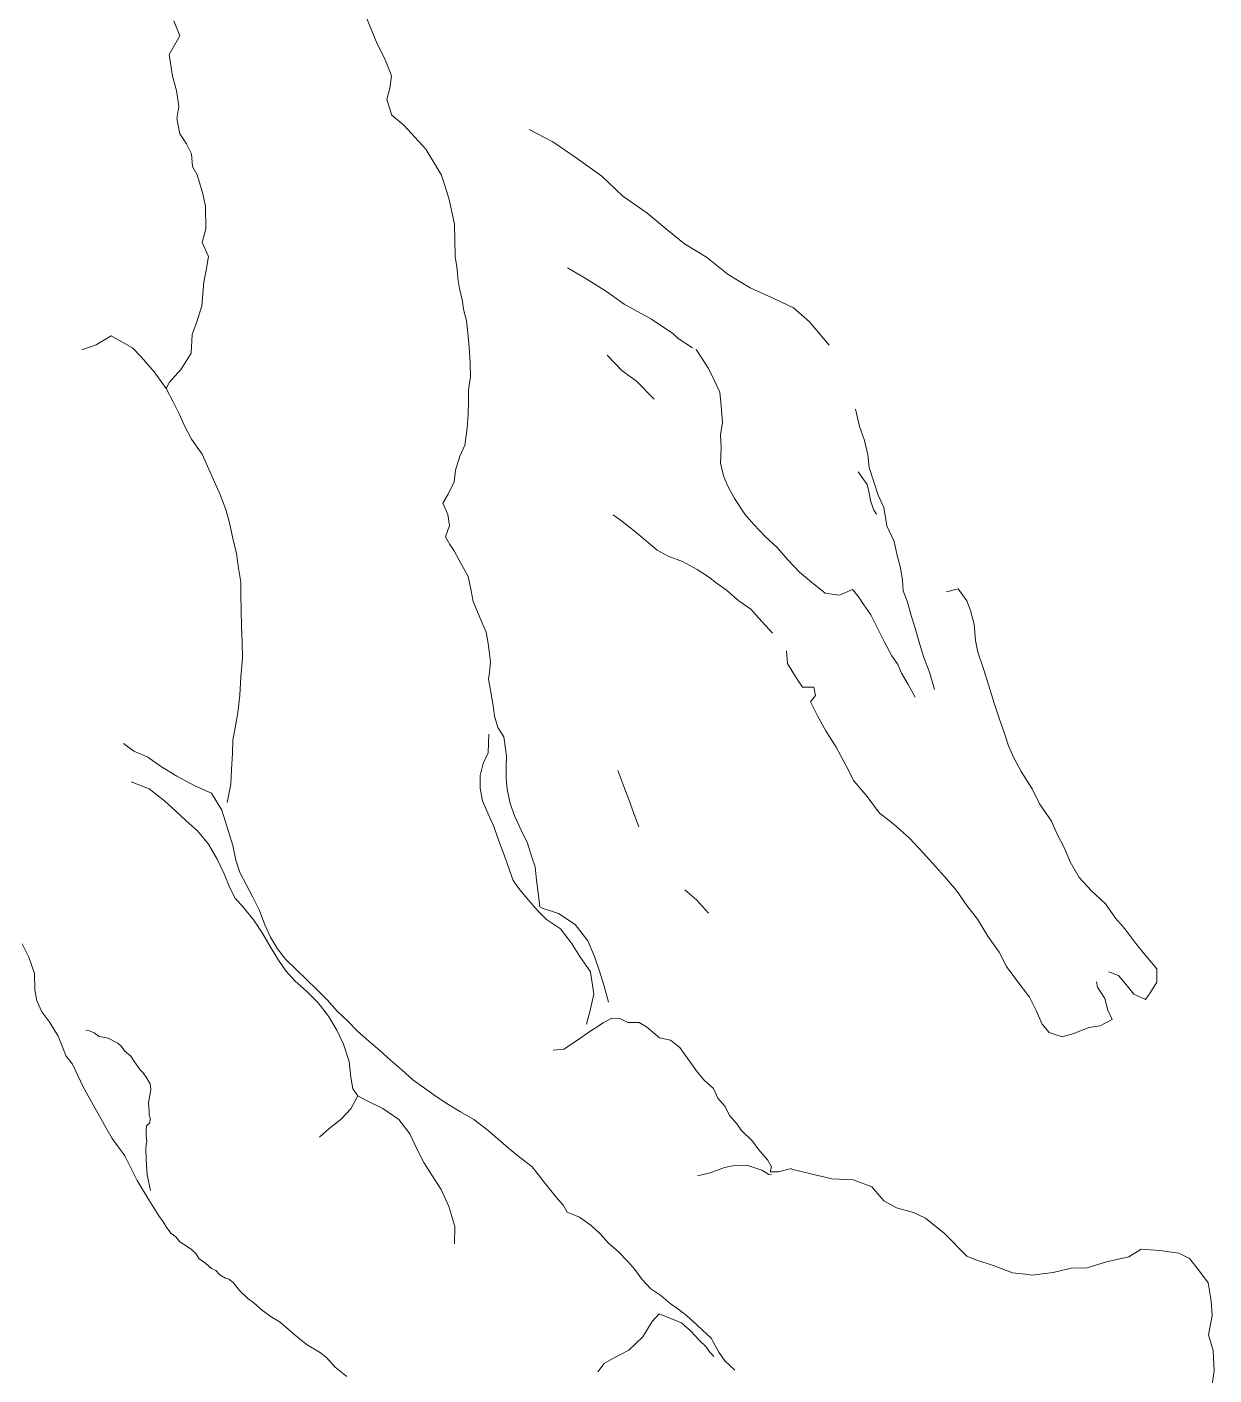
# Model space of a CAD drawing. Extents: x 683321 to 688873, y 7661944 to 7668387.
# Drawn here: x 688490.2 to 688832.1, y 7667078.2 to 7667466.3 of the extents above; entities that cross this region are included whole.
import ezdxf

# ---------------------------------------------------------------- set-up
doc = ezdxf.new("R2010")
doc.units = 0
doc.header["$MEASUREMENT"] = 0
doc.layers.add('01 CRESTA_Line', color=3, linetype='Continuous', lineweight=20)
doc.layers.add('base dispach_Line', color=3, linetype='Continuous', lineweight=20)

msp = doc.modelspace()

# ---------------------------------------------------------------- linework, layer by layer
at = {"layer": '01 CRESTA_Line'}
for points in [[(688506.04, 7667373.35, 4304.88), (688510.17, 7667374.81, 4304.88), (688514.48, 7667377.42, 4304.92), (688520.58, 7667373.97, 4300.56), (688523.16, 7667371.31, 4300.58), (688526.85, 7667367.01, 4300.13), (688530.36, 7667362.19, 4300.39), (688531.29, 7667364.01, 4304.77), (688534.6, 7667367.82, 4304.48), (688537.48, 7667372.41, 4303.95), (688537.83, 7667377.78, 4304.35), (688539.03, 7667381.1, 4304.07), (688540.6, 7667386.03, 4303.82), (688541.14, 7667392.84, 4304.03), (688541.87, 7667396.31, 4303.61), (688542.55, 7667400.24, 4303.56), (688540.65, 7667404.31, 4304.48), (688541.72, 7667408.16, 4303.68), (688541.65, 7667414.69, 4303.17), (688540.8, 7667418.67, 4303.24), (688539.29, 7667423.74, 4303.15), (688537.86, 7667426.15, 4304.55), (688537.58, 7667429.81, 4303.86), (688536.14, 7667432.63, 4304.11), (688534.21, 7667435.53, 4304.87), (688533.38, 7667440, 4304.65), (688533.96, 7667443.44, 4304.71), (688533.32, 7667448, 4304.75), (688532.15, 7667452.12, 4305), (688531.14, 7667458.4, 4304.3), (688534.24, 7667463.79, 4303.5), (688532.52, 7667468.04, 4303.81)], [(688587.83, 7667469.45, 4273.89), (688591.11, 7667461.46, 4273.82), (688593.39, 7667456.96, 4273.81), (688595.21, 7667452.2, 4273.76), (688594.73, 7667448.67, 4273.56), (688593.89, 7667445.48, 4273.63)], [(688593.89, 7667445.48, 4273.63), (688595.27, 7667440.97, 4273.66), (688598.8, 7667438.02, 4273.7), (688605.08, 7667431.15, 4273.79), (688609.6, 7667423.69, 4273.9), (688611.76, 7667417.01, 4273.98), (688613.33, 7667409.55, 4274.07), (688613.58, 7667400.27, 4274.17)], [(688657.66, 7667185.58, 4274.74), (688656.46, 7667190.14, 4274.68), (688655.12, 7667194.5, 4274.62), (688653.63, 7667198.73, 4274.56), (688651.75, 7667203.21, 4274.49), (688648.12, 7667207.95, 4274.41), (688643.26, 7667211.12, 4274.34), (688638.63, 7667212.59, 4274.27), (688637.92, 7667213, 4273.74), (688637.4, 7667217.06, 4274.21), (688637, 7667220.65, 4274.31), (688636.53, 7667224.54, 4274.35), (688635.64, 7667227.34, 4274.33), (688634.37, 7667231.32, 4274.22), (688632.68, 7667234.87, 4274.24), (688630.72, 7667239.03, 4273.89), (688629.37, 7667242.76, 4274.34), (688628.55, 7667246.85, 4274.35), (688628.19, 7667250.02, 4274.3), (688628.24, 7667253.43, 4274.42), (688628.36, 7667256.34, 4274.31), (688628.02, 7667258.52, 4274.31), (688627.52, 7667261.97, 4273.89), (688625.83, 7667264.62, 4274.63), (688624.88, 7667267.9, 4274.91), (688624.48, 7667270.99, 4274.27), (688623.57, 7667276.46, 4274.61), (688623.16, 7667278.55, 4274.73), (688623.41, 7667280.45, 4274.51), (688623.74, 7667283.51, 4273.66), (688623.43, 7667285.79, 4273.38), (688623, 7667288.85, 4273.31), (688622.51, 7667292.08, 4273.62), (688621.09, 7667295.15, 4273.35), (688619.51, 7667299.09, 4273.53), (688618.77, 7667300.91, 4273.53), (688618.13, 7667304.02, 4273.35), (688617.25, 7667308.11, 4273.34), (688615.38, 7667311.53, 4272.95), (688613.27, 7667315.53, 4273.1), (688611.96, 7667317.35, 4273.14), (688610.71, 7667319.54, 4273.84), (688611.94, 7667322.75, 4273.79), (688611.39, 7667325.95, 4274.04), (688609.96, 7667329.24, 4274.54), (688611.57, 7667331.81, 4273.55), (688613.22, 7667335.35, 4273.69), (688613.61, 7667338.76, 4273.63), (688614.91, 7667342.72, 4273.64), (688616.28, 7667345.87, 4273.67), (688616.95, 7667350.79, 4273.65), (688617.27, 7667354.83, 4273.36), (688617.35, 7667358.67, 4273.29), (688617.39, 7667361.86, 4273.4), (688617.94, 7667365.58, 4273.33), (688617.89, 7667369.67, 4273.39), (688617.55, 7667374.11, 4273.19), (688617.16, 7667378.13, 4273.29), (688616.78, 7667381.83, 4273.1), (688616.02, 7667384.55, 4273.21), (688615.56, 7667387.71, 4273.18), (688614.76, 7667391, 4273.29), (688614.34, 7667393.89, 4273.51), (688614.22, 7667395.62, 4273.54), (688613.95, 7667397.8, 4273.63), (688613.58, 7667400.27, 4273.31)], [(688657.29, 7667371.86, 4246.77), (688661.61, 7667367.33, 4246.73), (688665.73, 7667364.38, 4246.99), (688670.8, 7667359.18, 4246.67)], [(688746.02, 7667273.38, 4249.45), (688743.98, 7667277.02, 4249.67), (688742.07, 7667280.29, 4250.42), (688741, 7667282.8, 4250.98), (688739.26, 7667285.28, 4251.53), (688737.19, 7667289.23, 4252.41), (688735.09, 7667293.44, 4254.02), (688733.23, 7667297.09, 4255.68), (688731.24, 7667299.97, 4257.45), (688729.49, 7667302.57, 4258.8), (688727.97, 7667304.38, 4259.64), (688724.24, 7667302.69, 4259.79), (688720.09, 7667303.33, 4259.89), (688716.15, 7667306.43, 4259.72), (688712.73, 7667309.32, 4259.45), (688709.34, 7667312.87, 4259.09), (688706.22, 7667316.43, 4259.12), (688702.81, 7667319.65, 4258.91), (688699.58, 7667323.05, 4258.61), (688696.98, 7667326.02, 4258.87), (688693.99, 7667330.57, 4259.18), (688692.03, 7667334.12, 4259.4), (688690.77, 7667337.1, 4259.38), (688689.99, 7667340.75, 4259.37), (688690.11, 7667345.25, 4258.99), (688689.98, 7667348.96, 4259.2), (688690.52, 7667352.36, 4258.93), (688690.12, 7667357.24, 4258.53), (688689.71, 7667361.18, 4258.97), (688688.25, 7667364.39, 4258.93), (688686.5, 7667367.99, 4258.78), (688684.8, 7667370.69, 4258.34), (688682.93, 7667373.42, 4257.72)], [(688530.36, 7667362.19, 4300.39), (688532.37, 7667358.4, 4300.03), (688534.1, 7667354.92, 4299.67), (688535.52, 7667351.66, 4300.34), (688537.64, 7667347.63, 4300.42), (688540.73, 7667343.3, 4300.11), (688542.64, 7667339.02, 4299.96), (688544.06, 7667335.73, 4300.03), (688545.76, 7667331.93, 4299.99), (688547.51, 7667327.39, 4299.64), (688548.54, 7667323.51, 4299.79), (688549.49, 7667319.02, 4299.59), (688550.56, 7667314.74, 4299.46), (688551.14, 7667310.5, 4299.7), (688551.81, 7667306.45, 4300.01), (688551.84, 7667302.63, 4299.89), (688551.87, 7667298.52, 4300.03), (688551.98, 7667293.65, 4299.85), (688552.17, 7667289.24, 4299.85), (688552.31, 7667284.62, 4299.7), (688551.8, 7667279.17, 4299.38), (688551.52, 7667273.89, 4299.86), (688550.91, 7667268.93, 4299.53), (688550.31, 7667265.08, 4299.39), (688549.54, 7667260.98, 4299.74), (688549.44, 7667257.12, 4299.93), (688549.09, 7667252.53, 4299.95), (688548.9, 7667248.3, 4299.4), (688547.88, 7667243.07, 4299.7)], [(688728.79, 7667356.25, 4259.37), (688728.82, 7667356.26, 4259.38), (688729.94, 7667351.33, 4259.25), (688731.41, 7667347.24, 4259.03), (688732.4, 7667343.09, 4258.97), (688732.8, 7667339.47, 4258.54), (688734.2, 7667335.11, 4258.86), (688735.34, 7667331.56, 4258.48), (688736.99, 7667328, 4258.97), (688737.85, 7667322.67, 4259.26), (688740, 7667318.21, 4259.16), (688740.84, 7667314.19, 4258.52), (688741.76, 7667310.63, 4257.75), (688742.34, 7667307.09, 4256.58), (688742.58, 7667304.02, 4255.36), (688743.82, 7667300.67, 4254.38), (688744.89, 7667296.85, 4253.3), (688746.04, 7667293.19, 4252.72), (688747.39, 7667288.57, 4251.65), (688748.52, 7667284.78, 4250.89), (688750.09, 7667280.51, 4250.09), (688751.61, 7667275.58, 4249.17)], [(688734.9, 7667326.06, 4258.01), (688734.13, 7667327.23, 4257.98), (688733.2, 7667329.63, 4258.01), (688732.67, 7667332.61, 4258.07), (688732.14, 7667334.57, 4258.21), (688731.25, 7667335.93, 4258.16), (688729.63, 7667338.27, 4257.93)], [(688659.06, 7667325.89, 4242.36), (688661.19, 7667324.34, 4242.55), (688664.61, 7667321.66, 4242.25), (688667.96, 7667318.85, 4242.58), (688671.68, 7667315.72, 4243.13), (688674.89, 7667313.92, 4243.54), (688678.96, 7667312.4, 4243.52), (688683.2, 7667310.1, 4244.18), (688686.49, 7667308.03, 4243.73), (688688.68, 7667306.27, 4243.96), (688691.69, 7667304.17, 4244.08), (688695.26, 7667301.06, 4244.09), (688698.7, 7667298.72, 4244.44), (688701.03, 7667296.13, 4244.82)], [(688754.98, 7667303.67, 4249.04), (688758.41, 7667304.59, 4248.71), (688760.9, 7667301.05, 4248.06), (688761.93, 7667298.28, 4248.22), (688762.96, 7667294.35, 4248.88), (688763.36, 7667289.67, 4249.33), (688764.01, 7667286.31, 4249.84), (688765.7, 7667281.49, 4250.39), (688767.24, 7667276.65, 4250.51), (688768.73, 7667271.67, 4251.22), (688770.32, 7667267.02, 4251.67), (688771.73, 7667262.87, 4252.03), (688772.88, 7667259.32, 4252.26), (688774.46, 7667255.91, 4252.72), (688776.55, 7667251.96, 4252.84), (688779.71, 7667246.94, 4253.48), (688781.77, 7667242.69, 4254.09), (688785.24, 7667237.62, 4254.53), (688786.78, 7667234.1, 4254.82), (688789, 7667229.91, 4255.08), (688790.64, 7667225.93, 4255.27), (688793.22, 7667221.43, 4255.73), (688796.78, 7667217.57, 4256.47), (688800.81, 7667213.82, 4257.18), (688803.71, 7667209.72, 4257.84), (688806.34, 7667206.67, 4258.64), (688809.57, 7667202.43, 4259.06), (688812.49, 7667198.77, 4259.07), (688815.63, 7667195.17, 4259), (688815.57, 7667191.32, 4259.32), (688813.72, 7667188.24, 4259.53), (688812.29, 7667186.35, 4259.73), (688808.96, 7667187.86, 4258.97), (688806.63, 7667190.74, 4258.61), (688804.56, 7667193.23, 4258.07), (688801.73, 7667194.32, 4257.36)], [(688701.03, 7667296.13, 4244.82), (688704.91, 7667291.83, 4245.44)], [(688798.23, 7667191.4, 4257.42), (688798.51, 7667189.84, 4257.8), (688800.58, 7667186.62, 4258.06), (688801.45, 7667183.2, 4258.87), (688802.69, 7667180.56, 4259.48), (688799.32, 7667178.74, 4259.75), (688795.98, 7667178.24, 4260.1), (688791.99, 7667176.66, 4260.31), (688788.29, 7667175.55, 4260.01), (688784.57, 7667176.82, 4259.37), (688782.59, 7667179.21, 4259.48), (688780.82, 7667183.1, 4258.97), (688778.89, 7667186.94, 4258.43), (688775.03, 7667192.16, 4258.01), (688772.32, 7667195.8, 4257.28), (688770.24, 7667199.94, 4256.5), (688766.93, 7667204.55, 4255.82), (688763.92, 7667209.49, 4255.54), (688760.85, 7667213.42, 4255.28), (688757.9, 7667217.72, 4254.22), (688754.45, 7667221.7, 4253.49), (688750.98, 7667225.56, 4253.51), (688748.29, 7667228.51, 4253.12), (688744.38, 7667232.79, 4252.48), (688740.76, 7667236.07, 4252.56), (688738.47, 7667237.81, 4252.29), (688735.7, 7667239.92, 4251.67), (688732.15, 7667244.75, 4250.84), (688728.3, 7667249.3, 4249.92), (688726.14, 7667253.61, 4249.51), (688723.28, 7667259, 4248.92), (688720.3, 7667263.65, 4248.25), (688717.87, 7667268.03, 4246.91), (688715.89, 7667272, 4246.62), (688717.31, 7667273.83, 4247.04), (688716.87, 7667276.21, 4247.04), (688713.53, 7667276.22, 4246.68), (688711.65, 7667279.14, 4246.54), (688709.21, 7667283.04, 4246.63), (688708.95, 7667286.69, 4247.15)], [(688651.37, 7667179.21, 4275.78), (688652.34, 7667182.81, 4275.78), (688653.51, 7667187.83, 4275.74), (688652.55, 7667194.26, 4275.75), (688649.47, 7667198.71, 4275.79), (688647.06, 7667202.52, 4275.8), (688643.83, 7667206.69, 4275.74), (688639.81, 7667209.39, 4275.63), (688637.39, 7667211.87, 4275.62), (688634.8, 7667214.78, 4275.71), (688632.15, 7667217.9, 4275.53), (688630.2, 7667220.57, 4275.47), (688629.08, 7667223.81, 4275.2), (688627.76, 7667227.7, 4275.26), (688626.14, 7667232, 4275.27), (688624.65, 7667236.11, 4275.23), (688622.98, 7667239.94, 4275.32), (688621.42, 7667243.51, 4275.31), (688620.76, 7667247.12, 4275.3), (688620.77, 7667250.78, 4275.34), (688621.58, 7667254.23, 4275.37), (688623.08, 7667257.31, 4275.46), (688623.19, 7667262.74, 4275.4)], [(688694.1, 7667079.59, 4296.17), (688691.22, 7667082.3, 4296.48), (688689.43, 7667084.81, 4296.22), (688687.22, 7667088.81, 4296.32), (688684.79, 7667091.16, 4296.56), (688682.99, 7667092.79, 4296.27), (688680.16, 7667095.3, 4295.92), (688677.64, 7667097.26, 4296.28), (688675.43, 7667098.81, 4296.28), (688672.75, 7667101.14, 4296.66), (688669.84, 7667103.05, 4296.3), (688667.28, 7667105.79, 4296.41), (688665.32, 7667108.61, 4296.5), (688663.29, 7667110.84, 4296.61), (688660.53, 7667113.62, 4296.71), (688657.65, 7667116.18, 4296.65), (688655.3, 7667118.84, 4296.72), (688652.74, 7667121.25, 4296.59), (688649.38, 7667123.64, 4296.68), (688645.79, 7667125.11, 4296.8), (688644.74, 7667127, 4296.86), (688642.61, 7667129.37, 4296.72), (688639.55, 7667133.25, 4296.68), (688638.47, 7667134.62, 4296.5), (688635.7, 7667138.17, 4296.45), (688631.93, 7667141, 4296.63), (688628.94, 7667143.56, 4296.77), (688625.83, 7667146.17, 4296.82), (688622.6, 7667148.95, 4296.92), (688618.92, 7667151.81, 4296.95), (688615.06, 7667153.98, 4297.16), (688611.47, 7667156.22, 4297.25), (688608.11, 7667158.43, 4297.36), (688604.69, 7667160.79, 4297.41), (688601.33, 7667163.16, 4297.48), (688598.31, 7667165.96, 4297.58), (688594.96, 7667168.89, 4297.68), (688591.88, 7667171.62, 4297.72), (688588.69, 7667174.32, 4297.72), (688585.42, 7667177.19, 4297.86), (688582.64, 7667180.03, 4298.02), (688579.59, 7667183, 4298.1), (688576.69, 7667186.19, 4298.24), (688573.67, 7667189.17, 4298.38), (688570.72, 7667192.03, 4298.52), (688567.78, 7667194.99, 4298.67), (688564.71, 7667197.92, 4298.74), (688562.38, 7667200.92, 4298.72), (688560.41, 7667204.23, 4298.75), (688558.75, 7667207.8, 4298.95), (688557.23, 7667211.93, 4299.07), (688555.29, 7667215.74, 4299.25), (688553.37, 7667219.47, 4299.3), (688551.54, 7667222.92, 4299.4), (688550.38, 7667226.44, 4299.49), (688549.47, 7667230.69, 4299.55), (688548.26, 7667234.67, 4299.68), (688546.38, 7667240.82, 4300.29), (688543.4, 7667245.75, 4300.4), (688538.38, 7667247.96, 4300.26), (688533.4, 7667250.57, 4300.89), (688528.64, 7667253.46, 4300.9), (688525.02, 7667256.05, 4300.92), (688520.99, 7667257.81, 4300.85), (688517.99, 7667259.98, 4300.84)], [(688666.4, 7667236.02, 4250.89), (688665.11, 7667239.57, 4250.92), (688663.82, 7667243.11, 4250.95), (688662.09, 7667247.65, 4250.98), (688660.36, 7667252.2, 4251.01)], [(688520.25, 7667248.96, 4300.86), (688525.4, 7667246.96, 4300.87), (688529.81, 7667243.52, 4300.76), (688533.07, 7667240.55, 4300.65), (688536.09, 7667237.8, 4300.49), (688539.33, 7667234.9, 4300.42), (688542.53, 7667231.03, 4300.36), (688544.97, 7667226.72, 4300.35), (688546.99, 7667222.48, 4300.23), (688548.66, 7667218.45, 4300.14), (688550.22, 7667215.48, 4300.02), (688552.56, 7667212.8, 4299.9), (688555.58, 7667209.15, 4299.76), (688558.13, 7667205.21, 4299.62), (688560.25, 7667201.53, 4299.47), (688562.43, 7667197.92, 4299.4), (688564.75, 7667194.56, 4299.41), (688567.51, 7667191.58, 4299.24), (688570.71, 7667188.68, 4299.09), (688574.07, 7667185.33, 4298.92), (688577.1, 7667181.52, 4298.77), (688579.46, 7667177.5, 4298.61), (688581.39, 7667173.45, 4298.46), (688583.06, 7667168.47, 4298.35), (688583.5, 7667163.94, 4298.31), (688584.06, 7667160.59, 4298.26), (688585.47, 7667158.62, 4298.19), (688588.2, 7667157.12, 4298.1), (688592.69, 7667154.96, 4298.03), (688597.32, 7667151.74, 4297.96), (688600.53, 7667147.63, 4297.88), (688602.62, 7667143.15, 4297.81), (688604.5, 7667139.39, 4297.74), (688606.8, 7667135.72, 4297.73), (688609.49, 7667131.61, 4297.62), (688611.71, 7667126.68, 4297.62), (688613.46, 7667120.96, 4297.68), (688613.37, 7667115.97, 4297.76)], [(688686.53, 7667211.14, 4250.96), (688683.03, 7667214.99, 4250.9), (688679.67, 7667217.91, 4250.86)], [(688582.34, 7667077.82, 4330.57), (688578.98, 7667080.46, 4330.45), (688576.51, 7667083.24, 4330.41), (688574.45, 7667084.8, 4330.08), (688570.9, 7667086.9, 4330.11), (688568.71, 7667088.66, 4330), (688566.26, 7667090.73, 4330.04), (688563.11, 7667093.4, 4330.08), (688560.84, 7667094.75, 4330.25), (688558.05, 7667096.8, 4330.14), (688555.62, 7667098.91, 4330.17), (688553.85, 7667100.27, 4330.37), (688551.5, 7667102.44, 4330.23), (688549.63, 7667104.84, 4330.35), (688548.32, 7667105.82, 4330.48), (688547.43, 7667106.13, 4330.68), (688545.74, 7667107.02, 4330.74), (688544.59, 7667108.25, 4330.79), (688543.35, 7667108.91, 4330.83), (688541.71, 7667110.26, 4330.9), (688539.77, 7667111.73, 4330.98), (688538.85, 7667113.17, 4331.03), (688537.59, 7667114.36, 4331.08), (688536.37, 7667115.23, 4331.13), (688534.23, 7667116.56, 4331.21), (688533.09, 7667117.97, 4331.27), (688531.75, 7667118.93, 4331.32), (688530.52, 7667120.56, 4331.38), (688529.42, 7667122.33, 4331.45), (688528.19, 7667124.05, 4331.52), (688525.35, 7667128.59, 4331.55), (688521.99, 7667134.21, 4331.52), (688518.42, 7667141.31, 4331.5), (688514.73, 7667146.26, 4331.48), (688512.94, 7667149.48, 4331.47), (688508.83, 7667156.82, 4331.44), (688506.42, 7667161.18, 4331.43), (688503.37, 7667167.7, 4331.41), (688501.57, 7667170.02, 4331.4), (688499.2, 7667175.78, 4331.39), (688496.85, 7667179.72, 4331.38), (688494.56, 7667182.78, 4331.24), (688493.07, 7667185.91, 4331.07), (688492.53, 7667189.06, 4330.93), (688492.36, 7667193.76, 4330.82), (688490.77, 7667198.48, 4330.61), (688488.87, 7667202.38, 4330.52)], [(688641.76, 7667171.77, 4275.88), (688644.85, 7667171.98, 4276.14), (688649.1, 7667174.81, 4276.28), (688651.99, 7667176.91, 4276.76), (688656.2, 7667179.63, 4275.76), (688658.62, 7667180.95, 4275.8), (688661, 7667180.86, 4275.82), (688663.28, 7667179.74, 4276.2), (688666.56, 7667179.74, 4275.57), (688668.59, 7667178.47, 4275.66), (688672.36, 7667175.31, 4276.34), (688675.55, 7667174.59, 4275.72), (688676.05, 7667174.27, 4275.94), (688678.2, 7667172.46, 4276.08), (688679.86, 7667170.2, 4275.55), (688682.03, 7667167.09, 4275.3), (688683.19, 7667165.52, 4275.83), (688685.25, 7667163.13, 4275.74), (688687.94, 7667160.7, 4275.37), (688689.16, 7667157.87, 4275.77), (688691.28, 7667155.52, 4275.62), (688692.57, 7667152.93, 4275.19), (688694.77, 7667150.45, 4275.59), (688695.94, 7667148.72, 4275.23), (688699.14, 7667145.53, 4275.76), (688700.99, 7667143.04, 4275.27), (688703.51, 7667140.16, 4275.26), (688704.61, 7667138.12, 4275.28), (688704.23, 7667136.7, 4275.33), (688706.68, 7667136.72, 4275.42), (688710.35, 7667137.62, 4275.52)], [(688525.78, 7667131.3, 4328.42), (688525.27, 7667134.01, 4327.58), (688524.83, 7667135.86, 4327.17), (688524.66, 7667138.63, 4326.83), (688524.58, 7667140.6, 4326.41), (688524.49, 7667142.94, 4326.17), (688524.55, 7667144.63, 4325.97), (688524.79, 7667145.55, 4325.86), (688524.59, 7667146.9, 4325.76), (688524.57, 7667148.79, 4325.54), (688524.63, 7667149.98, 4325.59), (688525.62, 7667150.78, 4325.23), (688525.68, 7667152.22, 4324.69), (688525.38, 7667153.04, 4324.93), (688525.44, 7667153.97, 4325), (688525.37, 7667155.4, 4325.03), (688525.26, 7667156.53, 4325.14), (688525.56, 7667158.19, 4324.85), (688525.86, 7667160.41, 4324.73), (688525.67, 7667162.07, 4324.55), (688524.53, 7667164, 4324.58), (688523.62, 7667165.28, 4324.74), (688522.8, 7667166.03, 4325.17), (688521.19, 7667168.36, 4325.08), (688520.11, 7667170, 4325.25), (688518.31, 7667171.51, 4324.94), (688517.5, 7667172.74, 4325.52), (688516.43, 7667173.71, 4325.65), (688513.62, 7667175.21, 4324.84), (688512.67, 7667175.34, 4325.42), (688511, 7667175.62, 4325.99), (688509.59, 7667176.67, 4326.23), (688508.25, 7667177.33, 4325.83), (688507.21, 7667177.38, 4326.27)], [(688574.5, 7667146.68, 4298.27), (688577.16, 7667149.07, 4298.26), (688580.77, 7667151.93, 4298.23), (688583.46, 7667154.81, 4298.38), (688585.47, 7667158.62, 4298.19)], [(688683.33, 7667135.57, 4276.66), (688686.94, 7667136.38, 4276.66), (688691.12, 7667137.94, 4276.61), (688693.46, 7667138.41, 4276.6), (688697.53, 7667138.63, 4276.69), (688701.88, 7667137.2, 4276.64), (688703.91, 7667135.89, 4276.67), (688704.6, 7667136.01, 4276.64)], [(688710.39, 7667137.51, 4275.21), (688717.58, 7667135.7, 4275.7), (688722.05, 7667134.64, 4275.17), (688728.11, 7667134.4, 4275.07), (688733.5, 7667132.38, 4274.68), (688737, 7667128.36, 4275.9), (688740.64, 7667126.36, 4275.91), (688745.57, 7667124.95, 4275.55), (688748.95, 7667123.35, 4274.62), (688754.41, 7667118.91, 4274.88), (688760.92, 7667112.39, 4276.12), (688763.48, 7667111.35, 4275.8), (688768.79, 7667109.59, 4276.15), (688774.06, 7667107.61, 4276.87), (688777.79, 7667107.25, 4277.42), (688779.56, 7667106.97, 4276.76), (688785.75, 7667107.68, 4276.77), (688790.96, 7667109, 4277.47), (688795.51, 7667109.06, 4277.5), (688801.07, 7667110.75, 4277.73), (688807.49, 7667112.27, 4277.65), (688811.05, 7667114.42, 4278.13), (688816.43, 7667114.06, 4278.9), (688821.96, 7667113.31, 4278.45), (688824.97, 7667111.71, 4278.41), (688827.55, 7667108.52, 4278.32), (688830.33, 7667104.76, 4277.96), (688831.24, 7667099.55, 4278.28), (688831.53, 7667095.38, 4278.02), (688830.43, 7667089.81, 4277.76), (688831.79, 7667085.29, 4278), (688832.07, 7667079.4, 4278.5), (688831.54, 7667075.46, 4278.5)], [(688654.64, 7667079.12, 4298.39), (688656.49, 7667081.51, 4298.26), (688659.17, 7667083.08, 4298.13), (688663.57, 7667085.4, 4298.02), (688667.63, 7667089.24, 4297.97), (688670.28, 7667093.59, 4297.92), (688672.32, 7667095.81, 4297.88), (688672.32, 7667095.81, 4297.89), (688678.7, 7667093.19, 4297.97), (688681.44, 7667090.78, 4298.01), (688684, 7667088.03, 4298.05), (688685.68, 7667086.42, 4298.08), (688686.91, 7667084.76, 4298.1), (688688, 7667083.53, 4298.12)]]:
    msp.add_polyline3d(points, dxfattribs=at)
at = {"layer": 'base dispach_Line'}
for points in [[(688721.24, 7667374.74, 4260.07), (688718.68, 7667377.82, 4260.82), (688715.61, 7667381.44, 4261.88), (688710.94, 7667385.41, 4262.9), (688705.49, 7667388.06, 4263.12), (688698.45, 7667391.24, 4263.29), (688692.13, 7667395.07, 4263.19), (688685.92, 7667400.01, 4263.28), (688679.62, 7667403.9, 4262.37), (688674.54, 7667407.96, 4261.58), (688668.69, 7667412.82, 4260.72), (688661.86, 7667417.56, 4259.4), (688655.78, 7667423.37, 4258.6), (688648.4, 7667428.68, 4257.5), (688641.7, 7667433.27, 4256.72), (688634.88, 7667436.83, 4255.92)], [(688645.89, 7667396.97, 4254.85), (688651.01, 7667394.02, 4255.26), (688657.1, 7667390.17, 4255.74), (688662.23, 7667386.5, 4256.37), (688670.03, 7667382.19, 4257.26), (688676.19, 7667378.08, 4258), (688677.8, 7667376.64, 4257.99), (688681.87, 7667373.96, 4258.08)]]:
    msp.add_polyline3d(points, dxfattribs=at)

doc.saveas('drawing.dxf')
